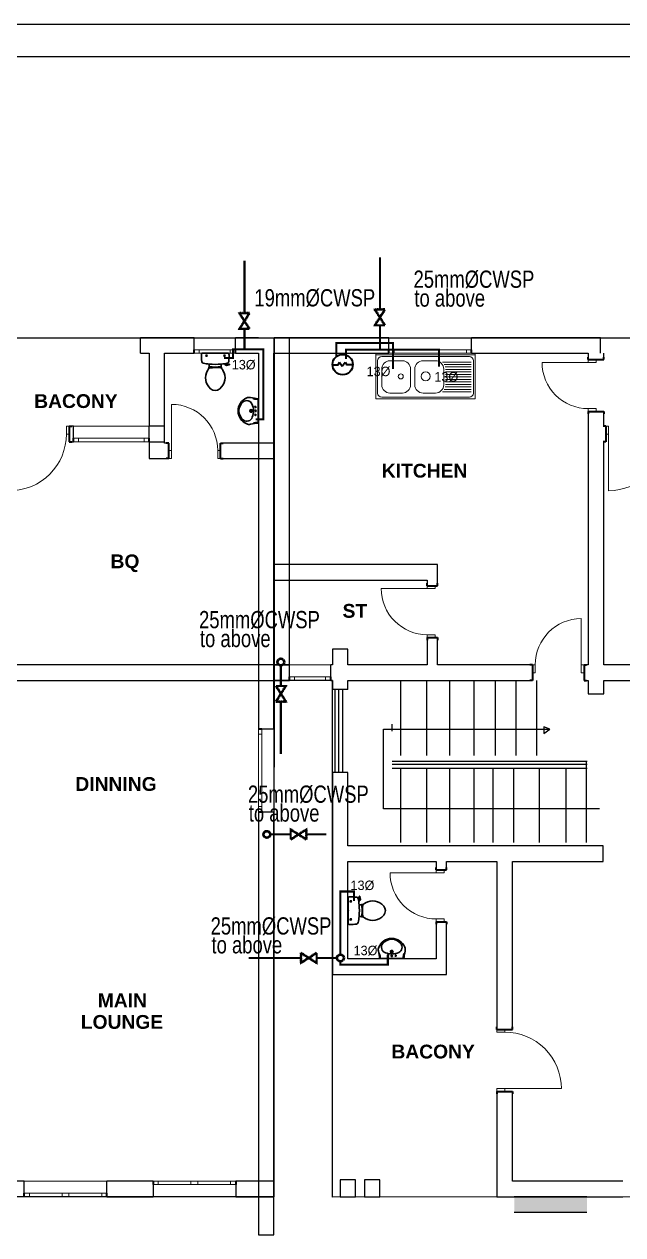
# Model space of a CAD drawing. Header units: inches. Extents: x 23 to 2032867, y 13 to 664695.
# Drawn here: x 394727 to 403414, y 491515 to 509062 of the extents above; entities that cross this region are included whole.
import ezdxf

# ---------------------------------------------------------------- set-up
doc = ezdxf.new("R2010")
doc.units = ezdxf.units.IN
doc.header["$MEASUREMENT"] = 0
for name, pattern in [('ACAD_ISO10W100', [18, 12, -3, 0, -3]), ('DASHDOT', [1, 0.5, -0.25, 0, -0.25]), ('DASHED1', [1, 0.3, -0.4, 0.3]), ('DOTDASH', [1, 0.3, -0.2, 0, -0.2, 0.3]), ('Hidden Line', [391.222223, 282.222223, -109])]:
    doc.linetypes.add(name, pattern=pattern)
for name, color, linetype, lineweight, true_color in [('2D Drafting - General_Pen_No__62', 7, 'Continuous', 20, 0xaaaaaa), ('2D Drafting - General_Pen_No__82', 7, 'Continuous', 20, 0xaaaaaa), ('Annotation - Text_Pen_No__86', 7, 'Continuous', 20, 0x5555ff), ('ARCHICAD Doors_Pen_No__23', 7, 'Continuous', 20, 0xff6600), ('ARCHICAD Doors_Pen_No__3', 7, 'Continuous', 18, 0xff6600), ('ARCHICAD Windows_Pen_No__23', 7, 'Continuous', 20, 0xff6600), ('ARCHICAD Windows_Pen_No__3', 7, 'Continuous', 18, 0xff6600), ('Structural - Bearing_Pen_No__160', 7, 'Continuous', 20, 0xb4a35c), ('Structural - Bearing_Pen_No__89', 7, 'Continuous', 20, 0x71cebe)]:
    doc.layers.add(name, color=color, linetype=linetype, lineweight=lineweight, true_color=true_color)
for name, color, linetype, lineweight in [('ARCHICAD Doors_Pen_No__27', 7, 'Continuous', 35), ('ARCHICAD Windows_Pen_No__27', 7, 'Continuous', 35), ('Building', 8, 'Continuous', 18), ('Structural - Bearing_Pen_No__27', 7, 'Continuous', 35), ('WATER SUPPLY', 5, 'ACAD_ISO10W100', 50), ('watersupply', 4, 'DASHDOT', 25)]:
    doc.layers.add(name, color=color, linetype=linetype, lineweight=lineweight)
doc.layers.add('LIAB', color=8, linetype='Continuous')
doc.layers.add('PLOTYR', color=15, linetype='Continuous')
doc.styles.add('GENERATED_STYLE_2', font='arialbd.ttf')
doc.styles.add('SPIRITTXTSTYLE1', font='ORIG2')

msp = doc.modelspace()

# ---------------------------------------------------------------- hatches: boundary and pattern name
at = {"layer": 'Structural - Bearing_Pen_No__160', "linetype": 'Continuous', "lineweight": 25}
msp.add_hatch(color=8, dxfattribs=at).paths.add_polyline_path([(401838.918, 491841.893), (402893.228, 491841.893), (402893.228, 492066.893), (401838.918, 492066.893)])

# ---------------------------------------------------------------- linework, layer by layer
at = {"layer": '2D Drafting - General_Pen_No__62', "color": 8, "linetype": 'Continuous', "lineweight": 25}
for p, q in [((402354.533, 498845.045), (402269.859, 498878.552)), ((402269.859, 498878.552), (402269.859, 498779.479)), ((399940.624, 497690.727), (399940.624, 498845.045)), ((399940.624, 498845.045), (402354.533, 498845.045)), ((402269.859, 498779.479), (402354.533, 498845.045)), ((403073.609, 497690.727), (399940.624, 497690.727))]:
    msp.add_line(p, q, dxfattribs=at)
at = {"layer": '2D Drafting - General_Pen_No__82', "color": 8, "linetype": 'Continuous', "lineweight": 25}
for p, q in [((399236.794, 499414.296), (399236.794, 498221.724)), ((399236.794, 499414.296), (399236.794, 498221.724)), ((399287.248, 499414.296), (399287.248, 498221.724)), ((399287.248, 499414.296), (399287.248, 498221.724)), ((399348.51, 499420.232), (399348.51, 498213.171)), ((399348.51, 499420.232), (399348.51, 498213.171)), ((400193.838, 498461.924), (400193.838, 499551.135)), ((400193.838, 498461.924), (400193.838, 499551.135)), ((400569.742, 498461.924), (400569.742, 499551.135)), ((400569.742, 498461.924), (400569.742, 499551.135)), ((400902.756, 498461.924), (400902.756, 499551.135)), ((400902.756, 498461.924), (400902.756, 499551.135)), ((401254.909, 498461.924), (401254.909, 499551.135)), ((401254.909, 498461.924), (401254.909, 499551.135)), ((401565.429, 498461.924), (401565.429, 499551.135)), ((401565.429, 498461.924), (401565.429, 499551.135)), ((401865.429, 498461.924), (401865.429, 499551.135)), ((401865.429, 498461.924), (401865.429, 499551.135)), ((402165.429, 498461.924), (402165.429, 499551.135)), ((402165.429, 498461.924), (402165.429, 499551.135)), ((400068.915, 498814.982), (400068.915, 498915.355)), ((400068.915, 498814.982), (400068.915, 498915.355)), ((400068.915, 498380.135), (402897.564, 498380.135)), ((400068.915, 498380.135), (402897.564, 498380.135)), ((400068.915, 498335.524), (402896.687, 498335.524)), ((400068.915, 498335.524), (402896.687, 498335.524)), ((402884.063, 498380.135), (402884.063, 497199.491)), ((402884.063, 498380.135), (402884.063, 497199.491)), ((400068.915, 498279.762), (402897.564, 498279.762)), ((400068.915, 498279.762), (402897.564, 498279.762)), ((400193.838, 497199.491), (400193.838, 498279.762)), ((400193.838, 497199.491), (400193.838, 498279.762)), ((400569.742, 497199.491), (400569.742, 498279.762)), ((400569.742, 497199.491), (400569.742, 498279.762)), ((400902.756, 497199.491), (400902.756, 498279.762)), ((400902.756, 497199.491), (400902.756, 498279.762)), ((401254.909, 497199.491), (401254.909, 498279.762)), ((401254.909, 497199.491), (401254.909, 498279.762)), ((401531.754, 497199.491), (401531.754, 498279.762)), ((401531.754, 497199.491), (401531.754, 498279.762)), ((401831.754, 497199.491), (401831.754, 498279.762)), ((401831.754, 497199.491), (401831.754, 498279.762)), ((402205.546, 497199.491), (402205.546, 498279.762)), ((402205.546, 497199.491), (402205.546, 498279.762)), ((402594.329, 497199.491), (402594.329, 498279.762)), ((402594.329, 497199.491), (402594.329, 498279.762))]:
    msp.add_line(p, q, dxfattribs=at)
at = {"layer": 'ARCHICAD Doors_Pen_No__23', "color": 8, "linetype": 'Continuous'}
for p, q in [((402911.431, 504200.216), (402911.431, 504160.216)), ((403026.431, 504200.216), (402911.431, 504200.216)), ((402911.431, 504160.216), (403026.431, 504160.216)), ((403026.431, 504160.216), (403026.431, 504200.216)), ((403026.431, 503490.216), (402911.431, 503490.216)), ((402911.431, 503490.216), (402911.431, 503450.216)), ((402911.431, 503450.216), (403026.431, 503450.216)), ((403026.431, 503450.216), (403026.431, 503490.216)), ((395379.442, 503235.429), (395339.442, 503235.429)), ((395339.442, 503235.429), (395339.442, 503120.429)), ((395339.442, 503120.429), (395379.442, 503120.429)), ((395379.442, 503120.429), (395379.442, 503235.429)), ((403206.46, 503235.429), (403166.46, 503235.429)), ((403166.46, 503235.429), (403166.46, 503120.429)), ((403166.46, 503120.429), (403206.46, 503120.429)), ((403206.46, 503120.429), (403206.46, 503235.429)), ((396825.487, 502881.924), (396865.487, 502881.924)), ((396825.487, 502766.924), (396825.487, 502881.924)), ((396865.487, 502766.924), (396825.487, 502766.924)), ((396865.487, 502881.924), (396865.487, 502766.924)), ((397535.487, 502766.924), (397535.487, 502881.924)), ((397535.487, 502881.924), (397575.487, 502881.924)), ((397575.487, 502766.924), (397535.487, 502766.924)), ((397575.487, 502881.924), (397575.487, 502766.924)), ((400577.149, 500923.252), (400577.149, 500883.252)), ((400692.149, 500923.252), (400577.149, 500923.252)), ((400577.149, 500883.252), (400692.149, 500883.252)), ((400692.149, 500883.252), (400692.149, 500923.252)), ((400692.149, 500213.252), (400577.149, 500213.252)), ((400577.149, 500213.252), (400577.149, 500173.252)), ((400577.149, 500173.252), (400692.149, 500173.252)), ((400692.149, 500173.252), (400692.149, 500213.252)), ((402141.471, 499776.135), (402101.471, 499776.135)), ((402101.471, 499776.135), (402101.471, 499661.135)), ((402141.471, 499661.135), (402141.471, 499776.135)), ((402851.471, 499776.135), (402811.471, 499776.135)), ((402811.471, 499776.135), (402811.471, 499661.135)), ((402851.471, 499661.135), (402851.471, 499776.135)), ((402101.471, 499661.135), (402141.471, 499661.135)), ((402811.471, 499661.135), (402851.471, 499661.135)), ((400706.638, 496802.976), (400706.638, 496762.976)), ((400821.638, 496802.976), (400706.638, 496802.976)), ((400706.638, 496762.976), (400821.638, 496762.976)), ((400821.638, 496762.976), (400821.638, 496802.976)), ((400821.638, 496092.976), (400706.638, 496092.976)), ((400706.638, 496092.976), (400706.638, 496052.976)), ((400821.638, 496052.976), (400821.638, 496092.976)), ((400706.638, 496052.976), (400821.638, 496052.976)), ((401586.996, 494493.281), (401586.996, 494453.281)), ((401701.996, 494493.281), (401586.996, 494493.281)), ((401701.996, 494453.281), (401701.996, 494493.281)), ((401586.996, 494453.281), (401701.996, 494453.281)), ((401701.996, 493633.281), (401586.996, 493633.281)), ((401586.996, 493633.281), (401586.996, 493593.281)), ((401701.996, 493593.281), (401701.996, 493633.281)), ((401586.996, 493593.281), (401701.996, 493593.281))]:
    msp.add_line(p, q, dxfattribs=at)
at = {"layer": 'ARCHICAD Doors_Pen_No__27', "color": 8, "linetype": 'Continuous'}
for p, q in [((402911.431, 504200.216), (402911.431, 504237.216)), ((402911.431, 504200.216), (403026.431, 504200.216)), ((403026.431, 504200.216), (403136.431, 504200.216)), ((403136.431, 504200.216), (403136.431, 504237.216)), ((402911.431, 503450.216), (403026.431, 503450.216)), ((402911.431, 503450.216), (402911.431, 503413.216)), ((403026.431, 503450.216), (403136.431, 503450.216)), ((403136.431, 503450.216), (403136.431, 503413.216)), ((395379.442, 503235.429), (395379.442, 503120.429)), ((395379.442, 503235.429), (395416.442, 503235.429)), ((395379.442, 503120.429), (395379.442, 503010.429)), ((403166.46, 503235.429), (403129.46, 503235.429)), ((403166.46, 503235.429), (403166.46, 503120.429)), ((403166.46, 503120.429), (403166.46, 503010.429)), ((395379.442, 503010.429), (395416.442, 503010.429)), ((396825.487, 502991.924), (396788.487, 502991.924)), ((396825.487, 502881.924), (396825.487, 502991.924)), ((397575.487, 502881.924), (397575.487, 502991.924)), ((397575.487, 502991.924), (397612.487, 502991.924)), ((403166.46, 503010.429), (403129.46, 503010.429)), ((396825.487, 502766.924), (396788.487, 502766.924)), ((396825.487, 502766.924), (396825.487, 502881.924)), ((397575.487, 502766.924), (397575.487, 502881.924)), ((397575.487, 502766.924), (397612.487, 502766.924)), ((400577.149, 500923.252), (400577.149, 500960.252)), ((400577.149, 500923.252), (400692.149, 500923.252)), ((400692.149, 500923.252), (400727.149, 500923.252)), ((400727.149, 500923.252), (400727.149, 500960.252)), ((400577.149, 500173.252), (400692.149, 500173.252)), ((400577.149, 500173.252), (400577.149, 500136.252)), ((400692.149, 500173.252), (400727.149, 500173.252)), ((400727.149, 500173.252), (400727.149, 500136.252)), ((402101.471, 499776.135), (402064.471, 499776.135)), ((402101.471, 499776.135), (402101.471, 499661.135)), ((402851.471, 499776.135), (402851.471, 499661.135)), ((402851.471, 499776.135), (402888.471, 499776.135)), ((402101.471, 499661.135), (402101.471, 499551.135)), ((402851.471, 499661.135), (402851.471, 499551.135)), ((402101.471, 499551.135), (402064.471, 499551.135)), ((402851.471, 499551.135), (402888.471, 499551.135)), ((400706.638, 496802.976), (400706.638, 496839.976)), ((400706.638, 496802.976), (400821.638, 496802.976)), ((400821.638, 496802.976), (400856.638, 496802.976)), ((400856.638, 496802.976), (400856.638, 496839.976)), ((400706.638, 496052.976), (400821.638, 496052.976)), ((400706.638, 496052.976), (400706.638, 496015.976)), ((400821.638, 496052.976), (400856.638, 496052.976)), ((400856.638, 496052.976), (400856.638, 496015.976)), ((401586.996, 494493.281), (401586.996, 494530.281)), ((401586.996, 494493.281), (401701.996, 494493.281)), ((401701.996, 494493.281), (401811.996, 494493.281)), ((401811.996, 494493.281), (401811.996, 494530.281)), ((401586.996, 493593.281), (401701.996, 493593.281)), ((401586.996, 493593.281), (401586.996, 493556.281)), ((401701.996, 493593.281), (401811.996, 493593.281)), ((401811.996, 493593.281), (401811.996, 493556.281))]:
    msp.add_line(p, q, dxfattribs=at)
at = {"layer": 'ARCHICAD Doors_Pen_No__3', "color": 8, "linetype": 'Continuous'}
for p, q in [((402911.431, 504160.216), (402241.431, 504160.216)), ((396865.487, 502881.924), (396865.487, 503551.924)), ((403206.46, 503120.429), (403206.46, 502300.429)), ((400577.149, 500883.252), (399907.149, 500883.252)), ((402811.471, 499776.135), (402811.471, 500446.135)), ((400706.638, 496762.976), (400036.638, 496762.976)), ((401701.996, 493633.281), (402521.996, 493633.281))]:
    msp.add_line(p, q, dxfattribs=at)
for centre, major_axis, start_param, end_param in [((402911.431, 504160.216), (473.762, 473.762), 2.35619449, 3.926990817), ((394519.442, 503120.429), (579.828, 579.828), 3.926990817, 5.497787144), ((403206.46, 503120.429), (579.828, 579.828), 3.926990817, 5.497787144), ((400577.149, 500883.252), (473.762, 473.762), 2.35619449, 3.926990817), ((402811.471, 499776.135), (-473.762, 473.762), -0.785398163, 0.785398163), ((400706.638, 496762.976), (473.762, 473.762), 2.35619449, 3.926990817), ((401701.996, 493633.281), (-579.828, 579.828), 3.926990817, 5.497787144)]:
    msp.add_ellipse(centre, major_axis=major_axis, ratio=1, start_param=start_param, end_param=end_param, dxfattribs=at)
at = {"layer": 'ARCHICAD Doors_Pen_No__3', "color": 8, "linetype": 'Continuous', "extrusion": (0, 0, -1)}
msp.add_ellipse((396865.487, 502881.924), major_axis=(473.762, 473.762), ratio=1, start_param=-0.785398163, end_param=0.785398163, dxfattribs=at)
at = {"layer": 'ARCHICAD Windows_Pen_No__23', "color": 8, "linetype": 'Continuous'}
for p, q in [((397193.094, 504341.893), (397268.094, 504341.893)), ((397268.094, 504341.893), (397268.094, 504291.893)), ((397718.094, 504291.893), (397718.094, 504341.893)), ((397718.094, 504341.893), (397793.094, 504341.893)), ((400094.131, 504341.893), (400019.131, 504341.893)), ((400094.131, 504291.893), (400094.131, 504341.893)), ((401219.131, 504341.893), (401144.131, 504341.893)), ((401144.131, 504341.893), (401144.131, 504291.893)), ((397268.094, 504291.893), (397193.094, 504291.893)), ((397793.094, 504291.893), (397718.094, 504291.893)), ((399965.105, 504291.893), (400040.105, 504291.893)), ((400019.131, 504291.893), (400094.131, 504291.893)), ((401090.105, 504291.893), (401165.105, 504291.893)), ((401144.131, 504291.893), (401219.131, 504291.893)), ((395441.557, 503060.429), (395516.557, 503060.429)), ((395516.557, 503010.429), (395441.557, 503010.429)), ((395516.557, 503060.429), (395516.557, 503010.429)), ((396466.557, 503010.429), (396466.557, 503060.429)), ((396466.557, 503060.429), (396541.557, 503060.429)), ((396541.557, 503010.429), (396466.557, 503010.429)), ((398575.942, 499601.135), (398650.942, 499601.135)), ((398650.942, 499601.135), (398650.942, 499551.135)), ((399100.942, 499551.135), (399100.942, 499601.135)), ((399100.942, 499601.135), (399175.942, 499601.135)), ((398650.942, 499551.135), (398575.942, 499551.135)), ((399175.942, 499551.135), (399100.942, 499551.135)), ((398126.284, 498847.425), (398126.272, 498772.425)), ((398126.272, 498772.425), (398176.272, 498772.418)), ((398176.272, 498772.418), (398176.284, 498847.418)), ((398126.109, 497722.425), (398126.098, 497647.425)), ((398176.109, 497722.418), (398126.109, 497722.425)), ((398176.098, 497647.418), (398176.109, 497722.418)), ((396596.942, 492291.893), (396671.942, 492291.893)), ((396671.942, 492241.893), (396596.942, 492241.893)), ((396671.942, 492291.893), (396671.942, 492241.893)), ((397146.942, 492241.893), (397146.942, 492291.893)), ((397146.942, 492291.893), (397196.942, 492291.893)), ((397196.942, 492241.893), (397146.942, 492241.893)), ((397196.942, 492291.893), (397246.942, 492291.893)), ((397246.942, 492241.893), (397196.942, 492241.893)), ((397246.942, 492291.893), (397246.942, 492241.893)), ((397721.942, 492241.893), (397721.942, 492291.893)), ((397721.942, 492291.893), (397796.942, 492291.893)), ((397796.942, 492241.893), (397721.942, 492241.893)), ((394726.969, 492116.893), (394801.969, 492116.893)), ((394801.969, 492066.893), (394726.969, 492066.893)), ((394801.969, 492116.893), (394801.969, 492066.893)), ((395276.969, 492066.893), (395276.969, 492116.893)), ((395276.969, 492116.893), (395326.969, 492116.893)), ((395326.969, 492066.893), (395276.969, 492066.893)), ((395326.969, 492116.893), (395376.969, 492116.893)), ((395376.969, 492066.893), (395326.969, 492066.893)), ((395376.969, 492116.893), (395376.969, 492066.893)), ((395851.969, 492066.893), (395851.969, 492116.893)), ((395851.969, 492116.893), (395926.969, 492116.893)), ((395926.969, 492066.893), (395851.969, 492066.893))]:
    msp.add_line(p, q, dxfattribs=at)
at = {"layer": 'ARCHICAD Windows_Pen_No__27', "color": 8, "linetype": 'Continuous'}
for p, q in [((397193.094, 504291.893), (397193.094, 504341.893)), ((397793.094, 504291.893), (397793.094, 504341.893)), ((400019.131, 504291.893), (400019.131, 504341.893)), ((401219.131, 504291.893), (401219.131, 504341.893)), ((395441.557, 503010.429), (395441.557, 503060.429)), ((396541.557, 503010.429), (396541.557, 503060.429)), ((398575.942, 499551.135), (398575.942, 499601.135)), ((399175.942, 499551.135), (399175.942, 499601.135)), ((398126.284, 498847.425), (398176.284, 498847.418)), ((398126.098, 497647.425), (398176.098, 497647.418)), ((396596.942, 492291.893), (396596.942, 492241.893)), ((397796.942, 492291.893), (397796.942, 492241.893)), ((394726.969, 492066.893), (394726.969, 492116.893)), ((395926.969, 492066.893), (395926.969, 492116.893))]:
    msp.add_line(p, q, dxfattribs=at)
at = {"layer": 'ARCHICAD Windows_Pen_No__3', "color": 8, "linetype": 'Continuous'}
for p, q in [((397793.094, 504516.893), (397193.094, 504516.893)), ((401219.131, 504516.893), (400019.131, 504516.893)), ((397268.094, 504341.893), (397718.094, 504341.893)), ((401144.131, 504341.893), (400094.131, 504341.893)), ((397793.094, 504291.893), (397193.094, 504291.893)), ((397718.094, 504291.893), (397268.094, 504291.893)), ((401165.105, 504291.893), (399965.105, 504291.893)), ((401219.131, 504291.893), (400019.131, 504291.893)), ((400040.105, 504291.893), (401090.105, 504291.893)), ((400094.131, 504291.893), (401144.131, 504291.893)), ((396541.557, 503235.429), (395441.557, 503235.429)), ((396541.557, 503010.429), (395441.557, 503010.429)), ((395516.557, 503060.429), (396466.557, 503060.429)), ((396466.557, 503010.429), (395516.557, 503010.429)), ((399175.942, 499776.135), (398575.942, 499776.135)), ((398650.942, 499601.135), (399100.942, 499601.135)), ((399175.942, 499551.135), (398575.942, 499551.135)), ((399100.942, 499551.135), (398650.942, 499551.135)), ((398126.098, 497647.425), (398126.284, 498847.425)), ((398126.272, 498772.425), (398126.109, 497722.425)), ((398176.109, 497722.418), (398176.272, 498772.418)), ((398351.098, 497647.39), (398351.284, 498847.39)), ((395926.969, 492291.893), (394726.969, 492291.893)), ((396596.942, 492291.893), (397796.942, 492291.893)), ((396671.942, 492291.893), (397146.942, 492291.893)), ((397146.942, 492241.893), (396671.942, 492241.893)), ((397246.942, 492291.893), (397721.942, 492291.893)), ((397721.942, 492241.893), (397246.942, 492241.893)), ((395926.969, 492066.893), (394726.969, 492066.893)), ((394801.969, 492116.893), (395276.969, 492116.893)), ((395276.969, 492066.893), (394801.969, 492066.893)), ((395376.969, 492116.893), (395851.969, 492116.893)), ((395851.969, 492066.893), (395376.969, 492066.893)), ((396596.942, 492066.893), (397796.942, 492066.893))]:
    msp.add_line(p, q, dxfattribs=at)
at = {"layer": 'Building', "linetype": 'Continuous', "lineweight": 30, "ltscale": 1000}
for p, q in [((397692.818, 504291.893), (397306.037, 504291.893)), ((397413.024, 504136.153), (397413.024, 504112.369)), ((397585.831, 504112.369), (397585.831, 504136.153)), ((397638.554, 504142.561), (397641.773, 504131.281)), ((397640.956, 504134.143), (397663.442, 504139.313)), ((397663.629, 504138.421), (397661.953, 504146.385)), ((397672.234, 504132.296), (397701.339, 504135.985)), ((397705.579, 504133.177), (397706.956, 504128.292)), ((397420.798, 504080.342), (397420.798, 504097.024)), ((397420.798, 504097.024), (397454.882, 504097.024)), ((397447.09, 504097.024), (397447.09, 504082.994)), ((397454.882, 504097.024), (397454.882, 504083.594)), ((397454.882, 504092.896), (397471.884, 504092.896)), ((397471.884, 504092.896), (397471.884, 504089.157)), ((397471.884, 504089.157), (397526.971, 504089.157)), ((397526.971, 504092.896), (397526.971, 504089.157)), ((397543.973, 504092.896), (397526.971, 504092.896)), ((397543.973, 504097.024), (397543.973, 504084.451)), ((397578.057, 504097.024), (397543.973, 504097.024)), ((397551.765, 504097.024), (397551.765, 504084.002)), ((397578.057, 504081.86), (397578.057, 504097.024)), ((397703.78, 504123.381), (397663.378, 504117.359)), ((398122.438, 503623.334), (398100.091, 503625.209)), ((398122.438, 503623.334, -1683.122), (398100.091, 503625.209, -1683.122)), ((398122.438, 503281.675), (398122.438, 503633.448)), ((398122.438, 503281.675, -1683.122), (398122.438, 503633.448, -1683.122)), ((398122.438, 503291.789), (398100.091, 503289.914)), ((398122.438, 503291.789, -1683.122), (398100.091, 503289.914, -1683.122)), ((399430.747, 496407.168), (399430.747, 496020.388)), ((399590.344, 496386.585), (399586.655, 496415.69)), ((399589.463, 496419.93), (399594.349, 496421.306)), ((399599.259, 496418.131), (399605.281, 496377.729)), ((399584.219, 496377.98), (399576.255, 496376.304)), ((399580.08, 496352.905), (399591.359, 496356.124)), ((399588.497, 496355.307), (399583.328, 496377.793)), ((399610.271, 496300.182), (399586.487, 496300.182)), ((399625.616, 496292.408), (399625.616, 496258.324)), ((399640.78, 496292.408), (399625.616, 496292.408)), ((399625.616, 496266.116), (399638.639, 496266.116)), ((399625.616, 496258.324), (399638.19, 496258.324)), ((399629.744, 496258.324), (399629.744, 496241.322)), ((399629.744, 496241.322), (399633.484, 496241.322)), ((399633.484, 496186.235), (399633.484, 496241.322)), ((399586.487, 496127.375), (399610.271, 496127.375)), ((399625.616, 496135.148), (399625.616, 496169.233)), ((399625.616, 496169.233), (399639.046, 496169.233)), ((399625.616, 496161.44), (399639.646, 496161.44)), ((399642.299, 496135.148), (399625.616, 496135.148)), ((399629.744, 496169.233), (399629.744, 496186.235)), ((399629.744, 496186.235), (399633.484, 496186.235)), ((399895.193, 495518.293), (399893.318, 495540.64)), ((399895.193, 495518.293, -1683.122), (399893.318, 495540.64, -1683.122)), ((400226.738, 495518.293), (400228.613, 495540.64)), ((400226.738, 495518.293, -1683.122), (400228.613, 495540.64, -1683.122)), ((399885.079, 495518.293), (400236.852, 495518.293)), ((399885.079, 495518.293, -1683.122), (400236.852, 495518.293, -1683.122))]:
    msp.add_line(p, q, dxfattribs=at)
at = {"layer": 'Building', "linetype": 'Continuous', "lineweight": 30, "ltscale": 50}
for p, q in [((397388.423, 504256.828), (397356.405, 504256.828)), ((397372.414, 504240.819), (397372.414, 504272.837)), ((397650.105, 504256.828), (397618.361, 504256.828)), ((397634.233, 504240.957), (397634.233, 504272.7)), ((398048.821, 503457.561), (397994.621, 503457.561)), ((398048.821, 503457.561, -1683.122), (397994.621, 503457.561, -1683.122)), ((398021.556, 503483.91), (398021.556, 503431.213)), ((398021.556, 503483.91, -1683.122), (398021.556, 503431.213, -1683.122)), ((399481.684, 496348.584), (399449.94, 496348.584)), ((399465.812, 496364.456), (399465.812, 496332.712)), ((399481.821, 496086.765), (399449.803, 496086.765)), ((399465.812, 496102.774), (399465.812, 496070.756)), ((400087.314, 495619.175), (400034.617, 495619.175)), ((400087.314, 495619.175, -1683.122), (400034.617, 495619.175, -1683.122)), ((400060.966, 495591.91), (400060.966, 495646.111)), ((400060.966, 495591.91, -1683.122), (400060.966, 495646.111, -1683.122))]:
    msp.add_line(p, q, dxfattribs=at)
at = {"layer": 'Building', "color": 8, "linetype": 'Continuous'}
for p, q in [((399831.071, 504291.893), (401031.071, 504291.893)), ((399906.071, 504291.893), (399831.071, 504291.893)), ((400306.071, 504291.893), (399831.071, 504291.893))]:
    msp.add_line(p, q, dxfattribs=at)
at = {"layer": 'Building', "color": 8, "linetype": 'Continuous', "lineweight": 20}
for p, q in [((399891.071, 504291.893), (399831.071, 504291.893)), ((399951.071, 504291.893), (399891.071, 504291.893)), ((400431.071, 504291.893), (399951.071, 504291.893))]:
    msp.add_line(p, q, dxfattribs=at)
at = {"layer": 'Building', "color": 8, "lineweight": 20}
for p, q in [((401271.071, 504291.893), (399831.071, 504291.893)), ((399831.071, 504291.893), (399831.071, 503631.893)), ((401271.071, 504267.893), (399831.071, 504267.893)), ((399855.071, 504183.893), (399855.071, 503715.893)), ((401187.071, 504243.893), (399915.071, 504243.893)), ((400215.071, 504183.893), (400035.071, 504183.893)), ((400695.071, 504183.893), (400515.071, 504183.893)), ((400796.717, 504165.893), (401211.071, 504165.893)), ((400823.055, 504129.893), (401211.071, 504129.893)), ((401247.071, 503715.893), (401247.071, 504183.893)), ((401271.071, 503631.893), (401271.071, 504291.893)), ((399915.071, 504063.893), (399915.071, 503835.893)), ((400335.071, 504063.893), (400335.071, 503835.893)), ((400395.071, 504063.893), (400395.071, 503835.893)), ((400815.071, 504063.893), (400815.071, 503835.893)), ((400835.911, 504093.893), (401211.071, 504093.893)), ((400839.071, 504057.893), (401211.071, 504057.893)), ((400839.071, 504021.893), (401211.071, 504021.893)), ((400839.071, 503985.893), (401211.071, 503985.893)), ((400835.911, 503805.893), (401211.071, 503805.893)), ((400839.071, 503949.893), (401211.071, 503949.893)), ((400839.071, 503913.893), (401211.071, 503913.893)), ((400839.071, 503877.893), (401211.071, 503877.893)), ((400839.071, 503841.893), (401211.071, 503841.893)), ((399831.071, 503631.893), (401271.071, 503631.893)), ((399915.071, 503655.893), (401187.071, 503655.893)), ((400035.071, 503715.893), (400215.071, 503715.893)), ((400515.071, 503715.893), (400695.071, 503715.893)), ((400796.717, 503733.893), (401211.071, 503733.893)), ((400823.055, 503769.893), (401211.071, 503769.893))]:
    msp.add_line(p, q, dxfattribs=at)
at = {"layer": 'Building', "linetype": 'DASHED1', "lineweight": 30, "ltscale": 50}
for p, q in [((398095.796, 503513.665), (398060.871, 503513.665)), ((398095.796, 503513.665, -1683.122), (398060.871, 503513.665, -1683.122)), ((398100.208, 503457.561), (398065.284, 503457.561)), ((398100.208, 503457.561, -1683.122), (398065.284, 503457.561, -1683.122)), ((398078.753, 503531.356), (398078.753, 503495.975)), ((398078.753, 503531.356, -1683.122), (398078.753, 503495.975, -1683.122)), ((398083.165, 503439.871), (398083.165, 503475.252)), ((398083.165, 503439.871, -1683.122), (398083.165, 503475.252, -1683.122)), ((398095.796, 503401.457), (398060.871, 503401.457)), ((398095.796, 503401.457, -1683.122), (398060.871, 503401.457, -1683.122)), ((398078.753, 503383.767), (398078.753, 503419.147)), ((398078.753, 503383.767, -1683.122), (398078.753, 503419.147, -1683.122)), ((399987.171, 495561.978), (400022.552, 495561.978)), ((399987.171, 495561.978, -1683.122), (400022.552, 495561.978, -1683.122)), ((400004.862, 495544.935), (400004.862, 495579.86)), ((400004.862, 495544.935, -1683.122), (400004.862, 495579.86, -1683.122)), ((400043.275, 495557.566), (400078.656, 495557.566)), ((400043.275, 495557.566, -1683.122), (400078.656, 495557.566, -1683.122)), ((400060.966, 495540.523), (400060.966, 495575.448)), ((400060.966, 495540.523, -1683.122), (400060.966, 495575.448, -1683.122)), ((400134.76, 495561.978), (400099.379, 495561.978)), ((400134.76, 495561.978, -1683.122), (400099.379, 495561.978, -1683.122)), ((400117.07, 495544.935), (400117.07, 495579.86)), ((400117.07, 495544.935, -1683.122), (400117.07, 495579.86, -1683.122))]:
    msp.add_line(p, q, dxfattribs=at)
at = {"layer": 'Building', "linetype": 'Continuous', "lineweight": 30, "ltscale": 200}
for p, q in [((398117.878, 503462.122), (398126.999, 503462.122)), ((398126.999, 503462.122), (398117.878, 503453.001)), ((398126.999, 503453.001), (398117.878, 503462.122)), ((398117.878, 503462.122, -1683.122), (398126.999, 503462.122, -1683.122)), ((398126.999, 503462.122, -1683.122), (398117.878, 503453.001, -1683.122)), ((398126.999, 503453.001, -1683.122), (398117.878, 503462.122, -1683.122)), ((398117.878, 503453.001), (398126.999, 503453.001)), ((398117.878, 503453.001, -1683.122), (398126.999, 503453.001, -1683.122)), ((400065.526, 495513.733), (400056.406, 495522.853)), ((400056.406, 495522.853), (400056.406, 495513.733)), ((400056.406, 495513.733), (400065.526, 495522.853)), ((400065.526, 495513.733, -1683.122), (400056.406, 495522.853, -1683.122)), ((400056.406, 495522.853, -1683.122), (400056.406, 495513.733, -1683.122)), ((400056.406, 495513.733, -1683.122), (400065.526, 495522.853, -1683.122)), ((400065.526, 495522.853), (400065.526, 495513.733)), ((400065.526, 495522.853, -1683.122), (400065.526, 495513.733, -1683.122))]:
    msp.add_line(p, q, dxfattribs=at)
at = {"layer": 'Building', "linetype": 'Continuous', "ltscale": 200}
for p, q in [((399424.414, 496207.445), (399437.081, 496220.112)), ((399437.081, 496220.112), (399424.414, 496220.112)), ((399424.414, 496220.112), (399437.081, 496207.445)), ((399437.081, 496207.445), (399424.414, 496207.445))]:
    msp.add_line(p, q, dxfattribs=at)
at = {"layer": 'Building', "linetype": 'Continuous', "lineweight": 30, "ltscale": 50}
for centre in [(397372.414, 504256.828), (397634.233, 504256.828), (399465.812, 496348.584), (399465.812, 496086.765)]:
    msp.add_circle(centre, 9.351, dxfattribs=at)
at = {"layer": 'Building', "color": 8, "lineweight": 20}
for centre, radius in [((400192.539, 503957.927), 36.346), ((400552.405, 503957.927), 63.881)]:
    msp.add_circle(centre, radius, dxfattribs=at)
at = {"layer": 'Building', "linetype": 'Continuous', "lineweight": 30, "ltscale": 1000}
for centre, radius in [((398021.556, 503457.561), 18.608), ((398021.556, 503457.561, -1683.122), 18.608), ((398021.556, 503457.561), 10.99), ((398021.556, 503457.561, -1683.122), 10.99), ((400060.966, 495619.175), 18.608), ((400060.966, 495619.175, -1683.122), 18.608), ((400060.966, 495619.175), 10.99), ((400060.966, 495619.175, -1683.122), 10.99)]:
    msp.add_circle(centre, radius, dxfattribs=at)
at = {"layer": 'Building', "linetype": 'DASHED1', "lineweight": 30, "ltscale": 50}
for centre in [(398078.753, 503513.665), (398078.753, 503513.665, -1683.122), (398083.165, 503457.561), (398083.165, 503457.561, -1683.122), (398078.753, 503401.457), (398078.753, 503401.457, -1683.122), (400004.862, 495561.978), (400004.862, 495561.978, -1683.122), (400060.966, 495557.566), (400060.966, 495557.566, -1683.122), (400117.07, 495561.978), (400117.07, 495561.978, -1683.122)]:
    msp.add_circle(centre, 9.504, dxfattribs=at)
at = {"layer": 'Building', "linetype": 'Continuous', "lineweight": 30, "ltscale": 1000}
for centre, radius, start, end in [((397332.603, 504270.966), 33.819, 141.7697938, 181.0191617), ((398194.896, 504270.364), 896.106, 180.0000019, 186.330877), ((397330.586, 504174.472), 26.494, 186.330877, 259.2903908), ((397499.427, 505067.22), 935.068, 259.2903908, 264.6980974), ((397499.607, 505065.28), 933.119, 264.6980974, 275.3019114), ((397499.427, 505067.22), 935.068, 275.3019114, 280.7270761), ((397660.506, 504136.627), 19.481, 195.9271971, 278.4778948), ((397671.254, 504140.027), 7.792, 191.8886154, 277.22379), ((397668.611, 504174.155), 26.118, 280.7270761, 353.6508475), ((397666.252, 504270.966), 33.819, 358.9808265, 38.2302081), ((396803.959, 504270.364), 896.106, 353.6508475, 0), ((397701.829, 504132.12), 3.896, 15.7397884, 97.2238087), ((397703.206, 504127.235), 3.896, 278.4778948, 15.7397884), ((397562.127, 503936.519), 204.567, 148.9077103, 230.8791806), ((397687.223, 503861.079), 350.65, 146.1570702, 148.9077103), ((397312.458, 504112.369), 100.566, 326.1570684, 0), ((397421.113, 504064.682), 15.584, 96.9358105, 142.5800181), ((397506.351, 503363.985), 721.447, 84.3005444, 96.9358206), ((397436.728, 503936.519), 204.567, 309.1208282, 31.0923054), ((397576.451, 504066.359), 15.584, 37.7817379, 84.3005444), ((397686.397, 504112.369), 100.566, 180.0000019, 213.8429404), ((397311.631, 503861.079), 350.65, 31.0923054, 33.8429316), ((397499.427, 503859.425), 105.195, 230.8791806, 309.1208282), ((398033.685, 503457.566), 203.147, 112.4424723, 248.1531127), ((398033.685, 503457.566, -1683.122), 203.147, 112.4424723, 248.1531127), ((397957.181, 503524.585), 82.661, 25.2174734, 128.537704), ((397957.181, 503524.585, -1683.122), 82.661, 25.2174734, 128.537704), ((397995.878, 503549.328), 103.901, 80.4525984, 112.4906661), ((397995.878, 503549.328, -1683.122), 103.901, 80.4525984, 112.4906661), ((398163.925, 504215.698), 583.726, 255.0270052, 265.9244355), ((398163.925, 504215.698, -1683.122), 583.726, 255.0270052, 265.9244355), ((398100.091, 503729.111), 103.901, 239.9007316, 270.0000094), ((398100.091, 503729.111, -1683.122), 103.901, 239.9007316, 270.0000094), ((398010.566, 503457.561), 168.347, 128.53754, 231.4625075), ((398010.566, 503457.561, -1683.122), 168.347, 128.53754, 231.4625075), ((397817.206, 503457.208), 238.006, 337.8276538, 25.5349405), ((397817.206, 503457.208, -1683.122), 238.006, 337.8276538, 25.5349405), ((397957.534, 503391.493), 83.628, 231.6817737, 343.2461383), ((397957.534, 503391.493, -1683.122), 83.628, 231.6817737, 343.2461383), ((398006.447, 503383.3), 124.156, 245.8931025, 246.0931451), ((398006.447, 503383.3, -1683.122), 124.156, 245.8931025, 246.0931451), ((397995.878, 503365.794), 103.901, 247.5093438, 279.5474663), ((397995.878, 503365.794, -1683.122), 103.901, 247.5093438, 279.5474663), ((398163.925, 502699.425), 583.726, 94.075602, 104.9730049), ((398163.925, 502699.425, -1683.122), 583.726, 94.075602, 104.9730049), ((398100.091, 503186.012), 103.901, 90.0000006, 120.0992783), ((398100.091, 503186.012, -1683.122), 103.901, 90.0000006, 120.0992783), ((399451.675, 496380.603), 33.819, 88.9808265, 128.2302081), ((399452.276, 495518.31), 896.106, 83.6508475, 90), ((399548.486, 496382.962), 26.118, 10.7270761, 83.6508475), ((399590.52, 496416.18), 3.896, 105.7397884, 187.2238087), ((399595.406, 496417.557), 3.896, 8.4778948, 105.7397884), ((398655.42, 496213.778), 935.068, 5.3019114, 10.7270761), ((399582.614, 496385.605), 7.792, 281.8886154, 7.22379), ((398657.36, 496213.958), 933.119, 354.6980974, 5.3019114), ((399586.014, 496374.857), 19.481, 285.9271971, 8.4778948), ((399610.271, 496400.748), 100.566, 270.0000019, 303.8429404), ((400358.655, 496220.702), 721.447, 174.3005444, 186.9358206), ((399656.282, 496290.802), 15.584, 127.7817379, 174.3005444), ((399861.562, 496025.982), 350.65, 121.0923054, 123.8429316), ((399786.121, 496151.079), 204.567, 39.1208282, 121.0923054), ((399863.216, 496213.778), 105.195, 320.8791806, 39.1208282), ((398655.42, 496213.778), 935.068, 349.2903908, 354.6980974), ((399610.271, 496026.809), 100.566, 56.1570684, 90), ((399657.958, 496135.464), 15.584, 186.9358105, 232.5800181), ((399861.562, 496401.574), 350.65, 236.1570702, 238.9077103), ((399786.121, 496276.478), 204.567, 238.9077103, 320.8791806), ((399451.675, 496046.954), 33.819, 231.7697938, 271.0191617), ((399452.276, 496909.247), 896.106, 270.0000019, 276.330877), ((399548.168, 496044.937), 26.494, 276.330877, 349.2903908), ((400060.97, 495607.047), 203.147, 22.4424723, 158.1531127), ((400060.97, 495607.047, -1683.122), 203.147, 22.4424723, 158.1531127), ((399994.897, 495683.198), 83.628, 141.6817737, 253.2461383), ((399994.897, 495683.198, -1683.122), 83.628, 141.6817737, 253.2461383), ((400060.966, 495630.165), 168.347, 38.53754, 141.4625075), ((400060.966, 495630.165, -1683.122), 168.347, 38.53754, 141.4625075), ((400127.99, 495683.55), 82.661, 295.2174734, 38.537704), ((400127.99, 495683.55, -1683.122), 82.661, 295.2174734, 38.537704), ((399969.199, 495644.853), 103.901, 157.5093438, 189.5474663), ((399969.199, 495644.853, -1683.122), 103.901, 157.5093438, 189.5474663), ((399302.829, 495476.806), 583.726, 4.075602, 14.9730049), ((399302.829, 495476.806, -1683.122), 583.726, 4.075602, 14.9730049), ((399986.704, 495634.284), 124.156, 155.8931025, 156.0931451), ((399986.704, 495634.284, -1683.122), 124.156, 155.8931025, 156.0931451), ((399789.417, 495540.64), 103.901, 0.0000006, 30.0992783), ((399789.417, 495540.64, -1683.122), 103.901, 0.0000006, 30.0992783), ((400060.613, 495823.525), 238.006, 247.8276538, 295.5349405), ((400060.613, 495823.525, -1683.122), 238.006, 247.8276538, 295.5349405), ((400332.515, 495540.64), 103.901, 149.9007316, 180.0000094), ((400332.515, 495540.64, -1683.122), 103.901, 149.9007316, 180.0000094), ((400819.102, 495476.806), 583.726, 165.0270052, 175.9244355), ((400819.102, 495476.806, -1683.122), 583.726, 165.0270052, 175.9244355), ((400152.732, 495644.853), 103.901, 350.4525984, 22.4906661), ((400152.732, 495644.853, -1683.122), 103.901, 350.4525984, 22.4906661)]:
    msp.add_arc(centre, radius, start, end, dxfattribs=at)
at = {"layer": 'Building', "color": 8, "lineweight": 20}
for centre, radius, start, end in [((399915.071, 504183.893), 60, 90, 180), ((400035.071, 504063.893), 120, 90, 180), ((400215.071, 504063.893), 120, 0, 90), ((400515.071, 504063.893), 120, 90, 180), ((400695.071, 504063.893), 120, 0, 90), ((401187.071, 504183.893), 60, 0, 90), ((400035.071, 503835.893), 120, 180, 270), ((400215.071, 503835.893), 120, 270, 0), ((400515.071, 503835.893), 120, 180, 270), ((400695.071, 503835.893), 120, 270, 0), ((399915.071, 503715.893), 60, 180, 270), ((401187.071, 503715.893), 60, 270, 0)]:
    msp.add_arc(centre, radius, start, end, dxfattribs=at)
at = {"layer": 'LIAB', "color": 7, "linetype": 'Continuous', "ltscale": 256.031999}
msp.add_line((379334.413, 508592.866), (416764.527, 508592.866), dxfattribs=at)
at = {"layer": 'PLOTYR', "color": 1, "linetype": 'Continuous', "ltscale": 250}
msp.add_line((378741.379, 509062.288), (417233.949, 509062.288), dxfattribs=at)
at = {"layer": 'Structural - Bearing_Pen_No__27', "color": 8, "linetype": 'Continuous', "lineweight": 25}
for p, q in [((396414.867, 504291.893), (396414.867, 504516.893)), ((397193.094, 504516.893), (396414.867, 504516.893)), ((397193.094, 504341.893), (397193.094, 504516.893)), ((397793.094, 504341.893), (397793.094, 504516.893)), ((398127.164, 504516.893), (397793.094, 504516.893)), ((398577.164, 504516.847), (398352.164, 504516.893)), ((400019.131, 504516.893), (398352.164, 504516.893)), ((398575.942, 499776.077), (398577.164, 504516.847)), ((400019.131, 504341.893), (400019.131, 504516.893)), ((401219.131, 504341.893), (401219.131, 504516.893)), ((402911.431, 504516.893), (401219.131, 504516.893)), ((403092.365, 504516.893), (402911.431, 504516.893)), ((403092.365, 504291.893), (403092.365, 504516.893)), ((397193.094, 504291.893), (397193.094, 504341.893)), ((397793.094, 504291.893), (397793.094, 504341.893)), ((400019.131, 504291.893), (400019.131, 504341.893)), ((401219.131, 504291.893), (401219.131, 504341.893)), ((396414.867, 504291.893), (396540.34, 504291.893)), ((396540.34, 504291.893), (396540.34, 503235.429)), ((396765.34, 504291.893), (397193.094, 504291.893)), ((396765.34, 502991.924), (396765.34, 504291.893)), ((397793.094, 504291.893), (398127.129, 504291.893)), ((398127.129, 504291.893), (398126.284, 498847.425)), ((398352.106, 504291.893), (398350.942, 499776.135)), ((398351.284, 498847.39), (398352.129, 504291.893)), ((398352.164, 504291.893), (400019.131, 504291.893)), ((401219.131, 504291.893), (402911.431, 504291.893)), ((402911.431, 504291.893), (402911.431, 504200.216)), ((402911.431, 504200.216), (402911.431, 504237.216)), ((402911.431, 504200.216), (403026.431, 504200.216)), ((403026.431, 504200.216), (403136.431, 504200.216)), ((403136.431, 504200.216), (403136.431, 504291.893)), ((403136.431, 504200.216), (403136.431, 504237.216)), ((402911.431, 503450.216), (402911.431, 503413.216)), ((402911.431, 503450.216), (403026.431, 503450.216)), ((402911.431, 503450.216), (402911.431, 499776.135)), ((403026.431, 503450.216), (403136.431, 503450.216)), ((403136.431, 503450.216), (403136.431, 503413.216)), ((403136.431, 503235.429), (403136.431, 503450.216)), ((395379.442, 503235.429), (395416.442, 503235.429)), ((395379.442, 503235.429), (395379.442, 503120.429)), ((395441.557, 503235.429), (395379.442, 503235.429)), ((395379.442, 503120.429), (395379.442, 503010.429)), ((395441.557, 503060.429), (395441.557, 503235.429)), ((396765.34, 503235.429), (396540.34, 503235.429)), ((396541.557, 503060.429), (396541.557, 503235.429)), ((403166.46, 503235.429), (403129.46, 503235.429)), ((403166.46, 503235.429), (403136.431, 503235.429)), ((403166.46, 503235.429), (403166.46, 503120.429)), ((403166.46, 503120.429), (403166.46, 503010.429)), ((395379.442, 503010.429), (395416.442, 503010.429)), ((395379.442, 503010.429), (395441.557, 503010.429)), ((395441.557, 503010.429), (395441.557, 503060.429)), ((396540.34, 503010.429), (396765.34, 503010.429)), ((396540.34, 503010.429), (396540.34, 502766.924)), ((396541.557, 503010.429), (396541.557, 503060.429)), ((396825.487, 502991.924), (396765.34, 502991.924)), ((396825.487, 502991.924), (396788.487, 502991.924)), ((396825.487, 502881.924), (396825.487, 502991.924)), ((397575.487, 502991.924), (397612.487, 502991.924)), ((397575.487, 502881.924), (397575.487, 502991.924)), ((398350.146, 502991.924), (397575.487, 502991.924)), ((398350.146, 502766.924), (398350.146, 502991.924)), ((403166.46, 503010.429), (403129.46, 503010.429)), ((403136.431, 499776.135), (403136.431, 503010.429)), ((403136.431, 503010.429), (403166.46, 503010.429)), ((396540.34, 502766.924), (396825.487, 502766.924)), ((396825.487, 502766.924), (396788.487, 502766.924)), ((396825.487, 502766.924), (396825.487, 502881.924)), ((397575.487, 502766.924), (397575.487, 502881.924)), ((397575.487, 502766.924), (397612.487, 502766.924)), ((397575.487, 502766.924), (398350.146, 502766.924)), ((398352.164, 501229.393), (398352.164, 501004.393)), ((400727.149, 501229.393), (398352.164, 501229.393)), ((400727.149, 500923.252), (400727.149, 501229.393)), ((398352.164, 501004.393), (400577.149, 501004.393)), ((400577.149, 501004.393), (400577.149, 500923.252)), ((400577.149, 500923.252), (400577.149, 500960.252)), ((400577.149, 500923.252), (400692.149, 500923.252)), ((400692.149, 500923.252), (400727.149, 500923.252)), ((400727.149, 500923.252), (400727.149, 500960.252)), ((400577.149, 500173.252), (400577.149, 500136.252)), ((400577.149, 500173.252), (400692.149, 500173.252)), ((400577.149, 500173.252), (400577.149, 499776.135)), ((400692.149, 500173.252), (400727.149, 500173.252)), ((400727.149, 500173.252), (400727.149, 500136.252)), ((400727.149, 499776.135), (400727.149, 500173.252)), ((399199.414, 500004.566), (399199.414, 499776.135)), ((399424.414, 500004.566), (399199.414, 500004.566)), ((399424.414, 499776.135), (399424.414, 500004.566)), ((398350.146, 499776.135), (394449.413, 499776.135)), ((398350.146, 499551.135), (398350.146, 499776.135)), ((398350.942, 499776.135), (398350.942, 499551.135)), ((398575.942, 499776.135), (398350.942, 499776.135)), ((398350.942, 499776.135), (398575.942, 499776.077)), ((398575.942, 499601.135), (398575.942, 499776.135)), ((399175.942, 499601.135), (399175.942, 499776.135)), ((399199.414, 499776.135), (399175.942, 499776.135)), ((400577.149, 499776.135), (399424.414, 499776.135)), ((402101.471, 499776.135), (400727.149, 499776.135)), ((402101.471, 499776.135), (402064.471, 499776.135)), ((402101.471, 499776.135), (402101.471, 499661.135)), ((402851.471, 499776.135), (402888.471, 499776.135)), ((402851.471, 499776.135), (402851.471, 499661.135)), ((402911.431, 499776.135), (402851.471, 499776.135)), ((407037.164, 499776.135), (403136.431, 499776.135)), ((398575.942, 499551.135), (398575.942, 499601.135)), ((399175.942, 499551.135), (399175.942, 499601.135)), ((402101.471, 499661.135), (402101.471, 499551.135)), ((402851.471, 499661.135), (402851.471, 499551.135)), ((394449.413, 499551.135), (398350.146, 499551.135)), ((398350.942, 499551.135), (398575.942, 499551.135)), ((399175.942, 499551.135), (399199.414, 499551.135)), ((399199.414, 499551.135), (399199.414, 499416.702)), ((399424.414, 499416.702), (399199.414, 499416.702)), ((399424.414, 499551.135), (402101.471, 499551.135)), ((399424.414, 499416.702), (399424.414, 499551.135)), ((402101.471, 499551.135), (402064.471, 499551.135)), ((402851.471, 499551.135), (402888.471, 499551.135)), ((402851.471, 499551.135), (402911.431, 499551.135)), ((402911.431, 499551.135), (402911.431, 499356.905)), ((403136.431, 499551.135), (407037.164, 499551.135)), ((403136.431, 499356.905), (403136.431, 499551.135)), ((402911.431, 499356.905), (403136.431, 499356.905)), ((398126.284, 498847.425), (398176.284, 498847.418)), ((398176.284, 498847.418), (398351.284, 498847.39)), ((399424.414, 498216.702), (399199.414, 498216.702)), ((399199.414, 498216.702), (399199.414, 495288.733)), ((399424.414, 497151.491), (399424.414, 498216.702)), ((398126.098, 497647.425), (398125.146, 491515.299)), ((398126.098, 497647.425), (398176.098, 497647.418)), ((398176.098, 497647.418), (398351.098, 497647.39)), ((398350.146, 491515.264), (398351.098, 497647.39)), ((403130.159, 497151.491), (399424.414, 497151.491)), ((403130.159, 496926.491), (403130.159, 497151.491)), ((399424.414, 496926.491), (400706.638, 496926.491)), ((399424.414, 495513.733), (399424.414, 496926.491)), ((400706.638, 496926.491), (400706.638, 496802.976)), ((400706.638, 496802.976), (400706.638, 496839.976)), ((400706.638, 496802.976), (400821.638, 496802.976)), ((400821.638, 496802.976), (400856.638, 496802.976)), ((400856.638, 496926.491), (401586.996, 496926.491)), ((400856.638, 496802.976), (400856.638, 496926.491)), ((400856.638, 496802.976), (400856.638, 496839.976)), ((401586.996, 496926.491), (401586.996, 494493.281)), ((401811.996, 494493.281), (401811.996, 496926.491)), ((401811.996, 496926.491), (403130.159, 496926.491)), ((400706.638, 496052.976), (400706.638, 496015.976)), ((400706.638, 496052.976), (400821.638, 496052.976)), ((400706.638, 496052.976), (400706.638, 495513.733)), ((400821.638, 496052.976), (400856.638, 496052.976)), ((400856.638, 496052.976), (400856.638, 496015.976)), ((400856.638, 495288.733), (400856.638, 496052.976)), ((400706.638, 495513.733), (399424.414, 495513.733)), ((399199.414, 495288.733), (400856.638, 495288.733)), ((401586.996, 494493.281), (401586.996, 494530.281)), ((401586.996, 494493.281), (401701.996, 494493.281)), ((401701.996, 494493.281), (401811.996, 494493.281)), ((401811.996, 494493.281), (401811.996, 494530.281)), ((401586.996, 493593.281), (401586.996, 493556.281)), ((401586.996, 493593.281), (401701.996, 493593.281)), ((401586.996, 493593.281), (401586.996, 492066.893)), ((401701.996, 493593.281), (401811.996, 493593.281)), ((401811.996, 493593.281), (401811.996, 493556.281)), ((401811.996, 492291.893), (401811.996, 493593.281)), ((394726.969, 492291.893), (393124.978, 492291.893)), ((394726.969, 492116.893), (394726.969, 492291.893)), ((395926.969, 492116.893), (395926.969, 492291.893)), ((396596.942, 492291.893), (395926.969, 492291.893)), ((396596.942, 492291.893), (396596.942, 492241.893)), ((396596.942, 492241.893), (396596.942, 492066.893)), ((397796.942, 492291.893), (397796.942, 492241.893)), ((398350.146, 492291.893), (397796.942, 492291.893)), ((397796.942, 492241.893), (397796.942, 492066.893)), ((398350.146, 492066.893), (398350.146, 492291.893)), ((399535.109, 492309.838), (399310.109, 492309.838)), ((399310.109, 492309.838), (399310.109, 492066.893)), ((399535.109, 492066.893), (399535.109, 492309.838)), ((399888.389, 492309.838), (399663.389, 492309.838)), ((399663.389, 492309.838), (399663.389, 492066.893)), ((399888.389, 492066.893), (399888.389, 492309.838)), ((403413.987, 492291.893), (401811.996, 492291.893)), ((394726.969, 492066.893), (394726.969, 492116.893)), ((395926.969, 492066.893), (395926.969, 492116.893)), ((395926.969, 492066.893), (396596.942, 492066.893)), ((397796.942, 492066.893), (398350.146, 492066.893)), ((399310.109, 492066.893), (399535.109, 492066.893)), ((399663.389, 492066.893), (399888.389, 492066.893)), ((401586.996, 492066.893), (403413.987, 492066.893)), ((402893.228, 492066.893), (401838.918, 492066.893)), ((401838.918, 491841.893), (402893.228, 491841.893)), ((398125.146, 491515.299), (398350.146, 491515.264))]:
    msp.add_line(p, q, dxfattribs=at)
at = {"layer": 'Structural - Bearing_Pen_No__89', "color": 8, "linetype": 'Continuous', "lineweight": 25}
for p, q in [((389665.146, 504516.893), (398352.164, 504516.893)), ((398352.164, 504516.893), (398350.146, 492066.893)), ((398350.942, 499551.135), (398352.164, 504516.893)), ((398352.164, 504516.893), (407039.181, 504516.893)), ((399199.414, 499551.135), (398350.942, 499551.135)), ((399199.414, 492059.507), (399199.414, 499551.135)), ((398350.146, 492066.893), (390512.396, 492059.507)), ((407037.164, 492066.893), (399199.414, 492059.507))]:
    msp.add_line(p, q, dxfattribs=at)
at = {"layer": 'WATER SUPPLY', "linetype": 'DOTDASH', "ltscale": 150, "const_width": 30, "flags": 128}
for points in [[(397923.879, 504873.187), (397923.879, 505633.541)], [(399890.037, 504925.155), (399890.037, 505685.509)], [(397923.879, 504349.354), (397923.879, 504646.508)], [(399890.037, 504401.323), (399890.037, 504698.476)], [(397923.879, 504349.354), (397756.557, 504349.354), (397756.557, 504225.251), (397627.916, 504225.251)], [(397923.879, 504349.354), (398197.608, 504349.354), (398197.608, 503335.618), (398084.365, 503335.618)], [(399890.037, 504344.572), (399396.491, 504344.572), (399396.491, 504208.939)], [(399890.037, 504401.323), (399890.037, 504344.572), (400748.222, 504344.572), (400748.222, 504096.615)], [(398451.663, 499767.879), (398451.663, 499470.725)], [(398451.663, 499244.046), (398451.663, 498483.692)], [(398297.598, 497318.187), (398594.752, 497318.187)], [(398821.431, 497318.187), (399110.835, 497318.187)], [(399316.424, 495577.483), (399316.424, 496491.067), (399512.92, 496491.067), (399512.92, 496353.645)], [(398743.15, 495528.041), (397982.796, 495528.041)], [(399266.983, 495528.041), (398969.829, 495528.041)], [(399316.424, 495478.6), (399316.424, 495429.355), (400003.764, 495429.355), (400003.764, 495553.263)]]:
    msp.add_lwpolyline(points, dxfattribs=at)
at = {"layer": 'WATER SUPPLY', "linetype": 'Continuous', "const_width": 30, "flags": 128}
for points in [[(397996.253, 504646.508), (397851.506, 504646.508), (397996.253, 504873.187)], [(397996.253, 504646.508), (397851.506, 504873.187), (397996.253, 504873.187)], [(399962.41, 504698.476), (399817.663, 504698.476), (399962.41, 504925.155)], [(399962.41, 504698.476), (399817.663, 504925.155), (399962.41, 504925.155)], [(398379.289, 499470.725), (398524.036, 499470.725), (398379.289, 499244.046)], [(398379.289, 499470.725), (398524.036, 499244.046), (398379.289, 499244.046)], [(398594.752, 497245.814), (398594.752, 497390.561), (398821.431, 497245.814)], [(398594.752, 497245.814), (398821.431, 497390.561), (398821.431, 497245.814)], [(398969.829, 495600.415), (398969.829, 495455.667), (398743.15, 495600.415)], [(398969.829, 495600.415), (398743.15, 495455.667), (398743.15, 495600.415)]]:
    msp.add_lwpolyline(points, dxfattribs=at)
at = {"layer": 'WATER SUPPLY', "linetype": 'DASHDOT', "ltscale": 25}
for points in [[(397996.253, 504873.187), (397851.506, 504873.187)], [(397851.506, 504646.508), (397996.253, 504873.187)], [(397996.253, 504646.508), (397851.506, 504873.187)], [(399962.41, 504925.155), (399817.663, 504925.155)], [(399817.663, 504698.476), (399962.41, 504925.155)], [(399962.41, 504698.476), (399817.663, 504925.155)], [(398524.036, 499470.725), (398379.289, 499244.046)], [(398379.289, 499470.725), (398524.036, 499244.046)], [(398379.289, 499244.046), (398524.036, 499244.046)], [(398594.752, 497390.561), (398821.431, 497245.814)], [(398594.752, 497245.814), (398821.431, 497390.561)], [(398821.431, 497245.814), (398821.431, 497390.561)], [(398743.15, 495600.415), (398743.15, 495455.667)], [(398969.829, 495455.667), (398743.15, 495600.415)], [(398969.829, 495600.415), (398743.15, 495455.667)]]:
    msp.add_lwpolyline(points, dxfattribs=at)
at = {"layer": 'WATER SUPPLY', "linetype": 'DOTDASH', "ltscale": 700, "const_width": 30, "flags": 128}
for points in [[(397923.879, 504873.187), (397923.879, 504873.187)], [(399890.037, 504925.155), (399890.037, 504925.155)], [(398451.663, 499244.046), (398451.663, 499244.046)], [(398821.431, 497318.187), (398821.431, 497318.187)], [(398743.15, 495528.041), (398743.15, 495528.041)]]:
    msp.add_lwpolyline(points, dxfattribs=at)
at = {"layer": 'WATER SUPPLY', "color": 1, "linetype": 'Continuous', "ltscale": 150, "const_width": 30, "flags": 128}
msp.add_lwpolyline([(399257.292, 504244.783), (399257.292, 504440.288), (400080.419, 504440.288), (400080.419, 504065.533)], dxfattribs=at)
at = {"layer": 'WATER SUPPLY', "linetype": 'Continuous', "lineweight": 50}
for centre in [(398451.663, 499817.32), (398248.157, 497318.187), (399316.424, 495528.041)]:
    msp.add_circle(centre, 49.442, dxfattribs=at)
at = {"layer": 'watersupply', "color": 1, "linetype": 'Continuous', "lineweight": 35, "ltscale": 10}
for p, q in [((399282.506, 504119.636), (399303.961, 504161.868)), ((399303.961, 504161.868), (399342.311, 504107.453)), ((399342.311, 504107.453), (399384.681, 504163.98)), ((399384.681, 504163.98), (399408.206, 504123.116)), ((399282.506, 504119.636), (399194.274, 504118.319)), ((399496.438, 504124.433), (399408.206, 504123.116))]:
    msp.add_line(p, q, dxfattribs=at)
msp.add_circle((399348.466, 504128.302), 147.921, dxfattribs=at)

# ---------------------------------------------------------------- texts
at = {"color": 0, "lineweight": 20, "ltscale": 0.45, "style": 'SPIRITTXTSTYLE1', "width": 0.8}
for s, p in [('25mm%%CCWSP', (400376.75, 505241.466, 3209.933)), ('19mm%%CCWSP', (398067.319, 504971.745, 3209.933)), ('to above', (400389.343, 504968.222, 3209.933)), ('25mm%%CCWSP', (397264.704, 500306.899, 3209.933)), ('to above', (397277.296, 500033.656, 3209.933)), ('25mm%%CCWSP', (397973.613, 497777.115, 3209.933)), ('to above', (397986.205, 497503.872, 3209.933)), ('25mm%%CCWSP', (397432.79, 495866.924, 3209.933)), ('to above', (397445.382, 495593.68, 3209.933))]:
    msp.add_text(s, height=250, dxfattribs=at).set_placement(p)
at = {"color": 0, "lineweight": 25, "ltscale": 0.45, "char_height": 137.16864, "width": 381.35138, "attachment_point": 1, "style": 'SPIRITTXTSTYLE1'}
for insert in [(397739.404, 504195.973, -777.6), (399695.485, 504097.908, -777.6), (400679.485, 504019.778, -777.6), (399462.299, 496649.442, -777.6), (399506.753, 495704.717, -777.6)]:
    msp.add_mtext('{\\C256;13Ø}', dxfattribs=dict(at, insert=insert))
at = {"layer": 'Annotation - Text_Pen_No__86', "color": 8, "linetype": 'Hidden Line', "lineweight": 25, "style": 'GENERATED_STYLE_2'}
for s, p in [('BACONY', (394872.352, 503499.512)), ('KITCHEN', (399916.041, 502490.349)), ('BQ', (395980.158, 501176.691)), ('ST', (399347.458, 500458.927)), ('DINNING', (395469.905, 497949.549)), ('MAIN', (395794.725, 494813.666)), ('LOUNGE', (395549.022, 494500.764)), ('BACONY', (400055.762, 494071.035))]:
    msp.add_text(s, height=200, dxfattribs=at).set_placement(p)

doc.saveas('drawing.dxf')
